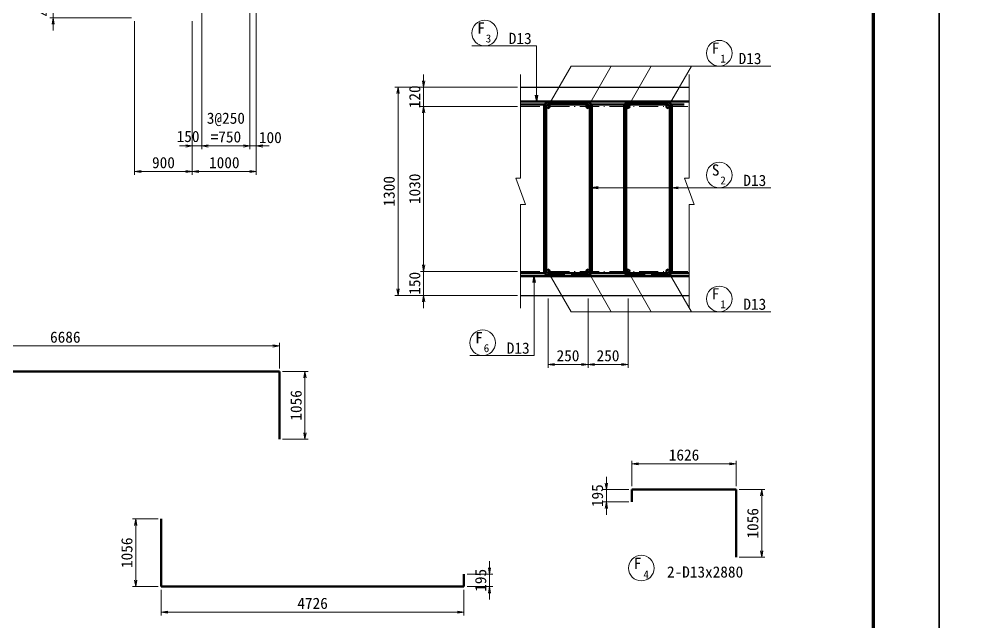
# Model space of a CAD drawing. Header units: millimetres. Extents: x 169470 to 758170, y -17820 to 11880.
# Drawn here: x 449449 to 464332, y -7303 to 2110 of the extents above; entities that cross this region are included whole.
import ezdxf
from ezdxf.enums import TextEntityAlignment as Align

# ---------------------------------------------------------------- set-up
doc = ezdxf.new("R2010")
doc.units = ezdxf.units.MM
doc.header["$LTSCALE"] = 50
doc.header["$PDSIZE"] = 300
doc.linetypes.add('CONTINU', pattern=[0])
doc.linetypes.add('SXF_一点短鎖線', pattern=[9.25, 6, -1.5, 0.25, -1.5])
doc.layers.get('Defpoints').update_dxf_attribs({"color": 151})
for name, color, linetype, lineweight in [('D-BMK', 2, 'SXF_一点短鎖線', 13), ('D-STR', 1, 'Continuous', 25), ('D-STR-DIM', 7, 'Continuous', 13), ('D-STR-HTXT', 7, 'Continuous', 13), ('D-STR-STR1', 2, 'Continuous', 50), ('D-STR-STR2', 6, 'Continuous', 50), ('D-STR-STR3', 4, 'Continuous', 50), ('D-STR-TXT', 7, 'Continuous', 13), ('D-TTL', 2, 'Continuous', 140)]:
    doc.layers.add(name, color=color, linetype=linetype, lineweight=lineweight)
doc.styles.add('YOKO_GOTHIC', font='MS Gothic.ttf')
doc.dimstyles.new('S50', dxfattribs={"dimscale": 50, "dimtxt": 3.5, "dimasz": 2, "dimexe": 1, "dimexo": 1, "dimgap": 1, "dimtad": 1, "dimdec": 0, "dimzin": 1, "dimdsep": 46, "dimtxsty": 'YOKO_GOTHIC', "dimblk": 'OPEN', "dimcen": 0, "dimclrd": 256, "dimclre": 256, "dimclrt": 256, "dimaunit": 1, "dimadec": 3, "dimazin": 0, "dimtfac": 1, "dimtdec": 0, "dimtix": 1, "dimtmove": 2, "dimatfit": 3, "dimldrblk": 'OPEN', "dimfxl": 1, "dimlwd": -1, "dimlwe": -1, "dimarcsym": 2})
doc.dimstyles.new('S50-20', dxfattribs={"dimscale": 50, "dimtxt": 3.5, "dimasz": 2, "dimexe": 1, "dimexo": 1, "dimgap": 1, "dimtad": 1, "dimdec": 0, "dimlfac": 0.4, "dimzin": 1, "dimdsep": 46, "dimtxsty": 'YOKO_GOTHIC', "dimblk": 'OPEN', "dimcen": 0, "dimclrd": 256, "dimclre": 256, "dimclrt": 256, "dimaunit": 1, "dimadec": 3, "dimazin": 0, "dimtfac": 1, "dimtdec": 0, "dimtix": 1, "dimtmove": 2, "dimatfit": 3, "dimldrblk": 'OPEN', "dimfxl": 1, "dimlwd": -1, "dimlwe": -1, "dimarcsym": 0})

# ---------------------------------------------------------------- blocks, each defined once
blk = doc.blocks.new('_Open')
at = {"color": 0, "linetype": 'ByBlock', "lineweight": -2}
for p, q in [((-1, 0.17), (0, 0)), ((-1, -0.17), (0, 0)), ((0, 0), (-1, 0))]:
    blk.add_line(p, q, dxfattribs=at)
blk = doc.blocks.new('*D3089')
at = {"layer": 'D-STR-DIM', "transparency": 16777216}
for p, q in [((449981, 2629), (449981, 2729)), ((451205, 2529), (449931, 2529)), ((449981, 2129), (449981, 2529)), ((451205, 2129), (449931, 2129)), ((449981, 2029), (449981, 1929))]:
    blk.add_line(p, q, dxfattribs=at)
at = {"layer": 'Defpoints', "color": 0, "transparency": 16777216}
for p in [(449981, 2529), (451255, 2529), (451255, 2129)]:
    blk.add_point(p, dxfattribs=at)
at = {"layer": 'D-STR-DIM', "transparency": 16777216, "xscale": 100, "yscale": 100, "zscale": 100}
for p, rotation in [((449981, 2529), 270), ((449981, 2129), 90)]:
    blk.add_blockref('_Open', p, dxfattribs=dict(at, rotation=rotation))
at = {"layer": 'D-STR-DIM', "transparency": 16777216, "insert": (449844, 2329), "char_height": 175, "attachment_point": 5, "rotation": 90, "style": 'YOKO_GOTHIC'}
blk.add_mtext('400', dxfattribs=at)
blk = doc.blocks.new('*D3106')
at = {"layer": 'D-STR-DIM', "transparency": 16777216}
for p, q in [((451255, 2079), (451255, -321)), ((452155, 2079), (452155, -321)), ((451355, -271), (452055, -271))]:
    blk.add_line(p, q, dxfattribs=at)
at = {"layer": 'Defpoints', "color": 0, "transparency": 16777216}
for p in [(451255, 2129), (452155, 2129), (452155, -271)]:
    blk.add_point(p, dxfattribs=at)
at = {"layer": 'D-STR-DIM', "transparency": 16777216, "xscale": 100, "yscale": 100, "zscale": 100, "rotation": 180}
blk.add_blockref('_Open', (451255, -271), dxfattribs=at)
at = {"layer": 'D-STR-DIM', "transparency": 16777216, "xscale": 100, "yscale": 100, "zscale": 100}
blk.add_blockref('_Open', (452155, -271), dxfattribs=at)
at = {"layer": 'D-STR-DIM', "transparency": 16777216, "insert": (451705, -133), "char_height": 175, "attachment_point": 5, "style": 'YOKO_GOTHIC'}
blk.add_mtext('900', dxfattribs=at)
blk = doc.blocks.new('*D3107')
at = {"layer": 'D-STR-DIM', "transparency": 16777216}
for p, q in [((453155, 3679), (453155, -321)), ((452155, 2079), (452155, -321)), ((452255, -271), (453055, -271))]:
    blk.add_line(p, q, dxfattribs=at)
at = {"layer": 'Defpoints', "color": 0, "transparency": 16777216}
for p in [(453155, 3729), (452155, 2129), (453155, -271)]:
    blk.add_point(p, dxfattribs=at)
at = {"layer": 'D-STR-DIM', "transparency": 16777216, "xscale": 100, "yscale": 100, "zscale": 100, "rotation": 180}
blk.add_blockref('_Open', (452155, -271), dxfattribs=at)
at = {"layer": 'D-STR-DIM', "transparency": 16777216, "xscale": 100, "yscale": 100, "zscale": 100}
blk.add_blockref('_Open', (453155, -271), dxfattribs=at)
at = {"layer": 'D-STR-DIM', "transparency": 16777216, "insert": (452655, -133), "char_height": 175, "attachment_point": 5, "style": 'YOKO_GOTHIC'}
blk.add_mtext('1000', dxfattribs=at)
blk = doc.blocks.new('*D3108')
at = {"layer": 'D-STR-DIM', "transparency": 16777216}
for p, q in [((453055, 3679), (453055, 79)), ((453155, 3679), (453155, 79)), ((452955, 129), (452855, 129)), ((453155, 129), (453055, 129)), ((453255, 129), (453355, 129))]:
    blk.add_line(p, q, dxfattribs=at)
at = {"layer": 'Defpoints', "color": 0, "transparency": 16777216}
for p in [(453055, 3729), (453155, 3729), (453055, 129)]:
    blk.add_point(p, dxfattribs=at)
at = {"layer": 'D-STR-DIM', "transparency": 16777216, "xscale": 100, "yscale": 100, "zscale": 100}
blk.add_blockref('_Open', (453055, 129), dxfattribs=at)
at = {"layer": 'D-STR-DIM', "transparency": 16777216, "xscale": 100, "yscale": 100, "zscale": 100, "rotation": 180}
blk.add_blockref('_Open', (453155, 129), dxfattribs=at)
at = {"layer": 'D-STR-DIM', "transparency": 16777216, "insert": (453374, 259), "char_height": 175, "attachment_point": 5, "style": 'YOKO_GOTHIC'}
blk.add_mtext('100', dxfattribs=at)
blk = doc.blocks.new('*D3109')
at = {"layer": 'D-STR-DIM', "transparency": 16777216}
for p, q in [((452305, 3679), (452305, 79)), ((453055, 3679), (453055, 79)), ((452955, 129), (452405, 129))]:
    blk.add_line(p, q, dxfattribs=at)
at = {"layer": 'Defpoints', "color": 0, "transparency": 16777216}
for p in [(452305, 3729), (453055, 3729), (452305, 129)]:
    blk.add_point(p, dxfattribs=at)
at = {"layer": 'D-STR-DIM', "transparency": 16777216, "xscale": 100, "yscale": 100, "zscale": 100, "rotation": 180}
blk.add_blockref('_Open', (452305, 129), dxfattribs=at)
at = {"layer": 'D-STR-DIM', "transparency": 16777216, "xscale": 100, "yscale": 100, "zscale": 100}
blk.add_blockref('_Open', (453055, 129), dxfattribs=at)
at = {"layer": 'D-STR-DIM', "transparency": 16777216, "insert": (452680, 415), "char_height": 175, "attachment_point": 5, "style": 'YOKO_GOTHIC'}
blk.add_mtext('3@250\\P=750', dxfattribs=at)
blk = doc.blocks.new('*D3110')
at = {"layer": 'D-STR-DIM', "transparency": 16777216}
for p, q in [((452305, 3679), (452305, 79)), ((452155, 2079), (452155, 79)), ((452055, 129), (451955, 129)), ((452305, 129), (452155, 129)), ((452405, 129), (452505, 129))]:
    blk.add_line(p, q, dxfattribs=at)
at = {"layer": 'Defpoints', "color": 0, "transparency": 16777216}
for p in [(452305, 3729), (452155, 2129), (452155, 129)]:
    blk.add_point(p, dxfattribs=at)
at = {"layer": 'D-STR-DIM', "transparency": 16777216, "xscale": 100, "yscale": 100, "zscale": 100}
blk.add_blockref('_Open', (452155, 129), dxfattribs=at)
at = {"layer": 'D-STR-DIM', "transparency": 16777216, "xscale": 100, "yscale": 100, "zscale": 100, "rotation": 180}
blk.add_blockref('_Open', (452305, 129), dxfattribs=at)
at = {"layer": 'D-STR-DIM', "transparency": 16777216, "insert": (452089, 276), "char_height": 175, "attachment_point": 5, "style": 'YOKO_GOTHIC'}
blk.add_mtext('150', dxfattribs=at)
blk = doc.blocks.new('*D3113')
at = {"layer": 'D-STR-DIM', "transparency": 16777216}
for p, q in [((458336, -2254), (458336, -3334)), ((458961, -2254), (458961, -3334)), ((458436, -3284), (458861, -3284))]:
    blk.add_line(p, q, dxfattribs=at)
at = {"layer": 'Defpoints', "color": 0, "transparency": 16777216}
for p in [(458336, -2204), (458961, -2204), (458961, -3284)]:
    blk.add_point(p, dxfattribs=at)
at = {"layer": 'D-STR-DIM', "transparency": 16777216, "xscale": 100, "yscale": 100, "zscale": 100, "rotation": 180}
blk.add_blockref('_Open', (458336, -3284), dxfattribs=at)
at = {"layer": 'D-STR-DIM', "transparency": 16777216, "xscale": 100, "yscale": 100, "zscale": 100}
blk.add_blockref('_Open', (458961, -3284), dxfattribs=at)
at = {"layer": 'D-STR-DIM', "transparency": 16777216, "insert": (458648, -3147), "char_height": 175, "attachment_point": 5, "style": 'YOKO_GOTHIC'}
blk.add_mtext('250', dxfattribs=at)
blk = doc.blocks.new('*D3114')
at = {"layer": 'D-STR-DIM', "transparency": 16777216}
for p, q in [((457711, -2254), (457711, -3334)), ((458336, -2254), (458336, -3334)), ((457811, -3284), (458236, -3284))]:
    blk.add_line(p, q, dxfattribs=at)
at = {"layer": 'Defpoints', "color": 0, "transparency": 16777216}
for p in [(457711, -2204), (458336, -2204), (458336, -3284)]:
    blk.add_point(p, dxfattribs=at)
at = {"layer": 'D-STR-DIM', "transparency": 16777216, "xscale": 100, "yscale": 100, "zscale": 100, "rotation": 180}
blk.add_blockref('_Open', (457711, -3284), dxfattribs=at)
at = {"layer": 'D-STR-DIM', "transparency": 16777216, "xscale": 100, "yscale": 100, "zscale": 100}
blk.add_blockref('_Open', (458336, -3284), dxfattribs=at)
at = {"layer": 'D-STR-DIM', "transparency": 16777216, "insert": (458023, -3147), "char_height": 175, "attachment_point": 5, "style": 'YOKO_GOTHIC'}
blk.add_mtext('250', dxfattribs=at)
blk = doc.blocks.new('*D3126')
at = {"layer": 'D-STR-DIM', "transparency": 16777216}
for p, q in [((457232, 746), (455718, 746)), ((455768, -1729), (455768, 646)), ((457232, -1829), (455718, -1829))]:
    blk.add_line(p, q, dxfattribs=at)
at = {"layer": 'Defpoints', "color": 0, "transparency": 16777216}
for p in [(455768, 746), (457282, 746), (457282, -1829)]:
    blk.add_point(p, dxfattribs=at)
at = {"layer": 'D-STR-DIM', "transparency": 16777216, "xscale": 100, "yscale": 100, "zscale": 100}
for p, rotation in [((455768, 746), 90), ((455768, -1829), 270)]:
    blk.add_blockref('_Open', p, dxfattribs=dict(at, rotation=rotation))
at = {"layer": 'D-STR-DIM', "transparency": 16777216, "insert": (455630, -541), "char_height": 175, "attachment_point": 5, "rotation": 90, "style": 'YOKO_GOTHIC'}
blk.add_mtext('1030', dxfattribs=at)
blk = doc.blocks.new('*D3127')
at = {"layer": 'D-STR-DIM', "transparency": 16777216}
for p, q in [((455768, -1729), (455768, -1629)), ((457232, -1829), (455718, -1829)), ((455768, -2204), (455768, -1829)), ((457232, -2204), (455718, -2204)), ((455768, -2304), (455768, -2404))]:
    blk.add_line(p, q, dxfattribs=at)
at = {"layer": 'Defpoints', "color": 0, "transparency": 16777216}
for p in [(455768, -1829), (457282, -1829), (457282, -2204)]:
    blk.add_point(p, dxfattribs=at)
at = {"layer": 'D-STR-DIM', "transparency": 16777216, "xscale": 100, "yscale": 100, "zscale": 100}
for p, rotation in [((455768, -1829), 270), ((455768, -2204), 90)]:
    blk.add_blockref('_Open', p, dxfattribs=dict(at, rotation=rotation))
at = {"layer": 'D-STR-DIM', "transparency": 16777216, "insert": (455630, -2016), "char_height": 175, "attachment_point": 5, "rotation": 90, "style": 'YOKO_GOTHIC'}
blk.add_mtext('150', dxfattribs=at)
blk = doc.blocks.new('*D3128')
at = {"layer": 'D-STR-DIM', "transparency": 16777216}
for p, q in [((455768, 1146), (455768, 1246)), ((457232, 1046), (455718, 1046)), ((455768, 746), (455768, 1046)), ((457232, 746), (455718, 746)), ((455768, 646), (455768, 546))]:
    blk.add_line(p, q, dxfattribs=at)
at = {"layer": 'Defpoints', "color": 0, "transparency": 16777216}
for p in [(455768, 1046), (457282, 1046), (457282, 746)]:
    blk.add_point(p, dxfattribs=at)
at = {"layer": 'D-STR-DIM', "transparency": 16777216, "xscale": 100, "yscale": 100, "zscale": 100}
for p, rotation in [((455768, 1046), 270), ((455768, 746), 90)]:
    blk.add_blockref('_Open', p, dxfattribs=dict(at, rotation=rotation))
at = {"layer": 'D-STR-DIM', "transparency": 16777216, "insert": (455630, 896), "char_height": 175, "attachment_point": 5, "rotation": 90, "style": 'YOKO_GOTHIC'}
blk.add_mtext('120', dxfattribs=at)
blk = doc.blocks.new('*D3129')
at = {"layer": 'D-STR-DIM', "transparency": 16777216}
for p, q in [((457232, 1046), (455318, 1046)), ((455368, -2104), (455368, 946)), ((457232, -2204), (455318, -2204))]:
    blk.add_line(p, q, dxfattribs=at)
at = {"layer": 'Defpoints', "color": 0, "transparency": 16777216}
for p in [(455368, 1046), (457282, 1046), (457282, -2204)]:
    blk.add_point(p, dxfattribs=at)
at = {"layer": 'D-STR-DIM', "transparency": 16777216, "xscale": 100, "yscale": 100, "zscale": 100}
for p, rotation in [((455368, 1046), 90), ((455368, -2204), 270)]:
    blk.add_blockref('_Open', p, dxfattribs=dict(at, rotation=rotation))
at = {"layer": 'D-STR-DIM', "transparency": 16777216, "insert": (455230, -579), "char_height": 175, "attachment_point": 5, "rotation": 90, "style": 'YOKO_GOTHIC'}
blk.add_mtext('1300', dxfattribs=at)
blk = doc.blocks.new('*D3181')
at = {"layer": 'D-STR-DIM', "transparency": 16777216}
for p, q in [((446829, -3344), (446829, -2944)), ((453515, -3344), (453515, -2944)), ((446929, -2994), (453415, -2994))]:
    blk.add_line(p, q, dxfattribs=at)
at = {"layer": 'Defpoints', "color": 0, "transparency": 16777216}
for p in [(453515, -2994), (446829, -3394), (453515, -3394)]:
    blk.add_point(p, dxfattribs=at)
at = {"layer": 'D-STR-DIM', "transparency": 16777216, "xscale": 100, "yscale": 100, "zscale": 100, "rotation": 180}
blk.add_blockref('_Open', (446829, -2994), dxfattribs=at)
at = {"layer": 'D-STR-DIM', "transparency": 16777216, "xscale": 100, "yscale": 100, "zscale": 100}
blk.add_blockref('_Open', (453515, -2994), dxfattribs=at)
at = {"layer": 'D-STR-DIM', "transparency": 16777216, "insert": (450172, -2857), "char_height": 175, "attachment_point": 5, "style": 'YOKO_GOTHIC'}
blk.add_mtext('6686', dxfattribs=at)
blk = doc.blocks.new('*D3182')
at = {"layer": 'D-STR-DIM', "transparency": 16777216}
for p, q in [((459022, -5185), (459022, -4785)), ((459122, -4835), (460548, -4835)), ((460648, -5185), (460648, -4785))]:
    blk.add_line(p, q, dxfattribs=at)
at = {"layer": 'Defpoints', "color": 0, "transparency": 16777216}
for p in [(460648, -4835), (459022, -5235), (460648, -5235)]:
    blk.add_point(p, dxfattribs=at)
at = {"layer": 'D-STR-DIM', "transparency": 16777216, "xscale": 100, "yscale": 100, "zscale": 100, "rotation": 180}
blk.add_blockref('_Open', (459022, -4835), dxfattribs=at)
at = {"layer": 'D-STR-DIM', "transparency": 16777216, "xscale": 100, "yscale": 100, "zscale": 100}
blk.add_blockref('_Open', (460648, -4835), dxfattribs=at)
at = {"layer": 'D-STR-DIM', "transparency": 16777216, "insert": (459835, -4697), "char_height": 175, "attachment_point": 5, "style": 'YOKO_GOTHIC'}
blk.add_mtext('1626', dxfattribs=at)
blk = doc.blocks.new('*D3186')
at = {"layer": 'D-STR-DIM', "transparency": 16777216}
for p, q in [((451671, -6801), (451671, -7201)), ((456397, -6801), (456397, -7201)), ((451771, -7151), (456297, -7151))]:
    blk.add_line(p, q, dxfattribs=at)
at = {"layer": 'Defpoints', "color": 0, "transparency": 16777216}
for p in [(451671, -6751), (456397, -6751), (456397, -7151)]:
    blk.add_point(p, dxfattribs=at)
at = {"layer": 'D-STR-DIM', "transparency": 16777216, "xscale": 100, "yscale": 100, "zscale": 100, "rotation": 180}
blk.add_blockref('_Open', (451671, -7151), dxfattribs=at)
at = {"layer": 'D-STR-DIM', "transparency": 16777216, "xscale": 100, "yscale": 100, "zscale": 100}
blk.add_blockref('_Open', (456397, -7151), dxfattribs=at)
at = {"layer": 'D-STR-DIM', "transparency": 16777216, "insert": (454034, -7013), "char_height": 175, "attachment_point": 5, "style": 'YOKO_GOTHIC'}
blk.add_mtext('4726', dxfattribs=at)
blk = doc.blocks.new('*D3194')
at = {"layer": 'D-STR-DIM', "transparency": 16777216}
for p, q in [((458622, -5135), (458622, -5035)), ((458972, -5235), (458572, -5235)), ((458622, -5430), (458622, -5235)), ((458972, -5430), (458572, -5430)), ((458622, -5530), (458622, -5630))]:
    blk.add_line(p, q, dxfattribs=at)
at = {"layer": 'Defpoints', "color": 0, "transparency": 16777216}
for p in [(458622, -5235), (459022, -5235), (459022, -5430)]:
    blk.add_point(p, dxfattribs=at)
at = {"layer": 'D-STR-DIM', "transparency": 16777216, "xscale": 100, "yscale": 100, "zscale": 100}
for p, rotation in [((458622, -5235), 270), ((458622, -5430), 90)]:
    blk.add_blockref('_Open', p, dxfattribs=dict(at, rotation=rotation))
at = {"layer": 'D-STR-DIM', "transparency": 16777216, "insert": (458484, -5332), "char_height": 175, "attachment_point": 5, "rotation": 90, "style": 'YOKO_GOTHIC'}
blk.add_mtext('195', dxfattribs=at)
blk = doc.blocks.new('*D3198')
at = {"layer": 'D-STR-DIM', "transparency": 16777216}
for p, q in [((451621, -5695), (451221, -5695)), ((451271, -6651), (451271, -5795)), ((451621, -6751), (451221, -6751))]:
    blk.add_line(p, q, dxfattribs=at)
at = {"layer": 'Defpoints', "color": 0, "transparency": 16777216}
for p in [(451271, -5695), (451671, -5695), (451671, -6751)]:
    blk.add_point(p, dxfattribs=at)
at = {"layer": 'D-STR-DIM', "transparency": 16777216, "xscale": 100, "yscale": 100, "zscale": 100}
for p, rotation in [((451271, -5695), 90), ((451271, -6751), 270)]:
    blk.add_blockref('_Open', p, dxfattribs=dict(at, rotation=rotation))
at = {"layer": 'D-STR-DIM', "transparency": 16777216, "insert": (451134, -6223), "char_height": 175, "attachment_point": 5, "rotation": 90, "style": 'YOKO_GOTHIC'}
blk.add_mtext('1056', dxfattribs=at)
blk = doc.blocks.new('*D3203')
at = {"layer": 'D-STR-DIM', "transparency": 16777216}
for p, q in [((453565, -3394), (453965, -3394)), ((453915, -4350), (453915, -3494)), ((453565, -4450), (453965, -4450))]:
    blk.add_line(p, q, dxfattribs=at)
at = {"layer": 'Defpoints', "color": 0, "transparency": 16777216}
for p in [(453515, -3394), (453915, -3394), (453515, -4450)]:
    blk.add_point(p, dxfattribs=at)
at = {"layer": 'D-STR-DIM', "transparency": 16777216, "xscale": 100, "yscale": 100, "zscale": 100}
for p, rotation in [((453915, -3394), 90), ((453915, -4450), 270)]:
    blk.add_blockref('_Open', p, dxfattribs=dict(at, rotation=rotation))
at = {"layer": 'D-STR-DIM', "transparency": 16777216, "insert": (453777, -3922), "char_height": 175, "attachment_point": 5, "rotation": 90, "style": 'YOKO_GOTHIC'}
blk.add_mtext('1056', dxfattribs=at)
blk = doc.blocks.new('*D3204')
at = {"layer": 'D-STR-DIM', "transparency": 16777216}
for p, q in [((460698, -5235), (461098, -5235)), ((461048, -6191), (461048, -5335)), ((460698, -6291), (461098, -6291))]:
    blk.add_line(p, q, dxfattribs=at)
at = {"layer": 'Defpoints', "color": 0, "transparency": 16777216}
for p in [(460648, -5235), (461048, -5235), (460648, -6291)]:
    blk.add_point(p, dxfattribs=at)
at = {"layer": 'D-STR-DIM', "transparency": 16777216, "xscale": 100, "yscale": 100, "zscale": 100}
for p, rotation in [((461048, -5235), 90), ((461048, -6291), 270)]:
    blk.add_blockref('_Open', p, dxfattribs=dict(at, rotation=rotation))
at = {"layer": 'D-STR-DIM', "transparency": 16777216, "insert": (460910, -5763), "char_height": 175, "attachment_point": 5, "rotation": 90, "style": 'YOKO_GOTHIC'}
blk.add_mtext('1056', dxfattribs=at)
blk = doc.blocks.new('*D3208')
at = {"layer": 'D-STR-DIM', "transparency": 16777216}
for p, q in [((456797, -6456), (456797, -6356)), ((456447, -6556), (456847, -6556)), ((456797, -6751), (456797, -6556)), ((456447, -6751), (456847, -6751)), ((456797, -6851), (456797, -6951))]:
    blk.add_line(p, q, dxfattribs=at)
at = {"layer": 'Defpoints', "color": 0, "transparency": 16777216}
for p in [(456397, -6556), (456797, -6556), (456397, -6751)]:
    blk.add_point(p, dxfattribs=at)
at = {"layer": 'D-STR-DIM', "transparency": 16777216, "xscale": 100, "yscale": 100, "zscale": 100}
for p, rotation in [((456797, -6556), 270), ((456797, -6751), 90)]:
    blk.add_blockref('_Open', p, dxfattribs=dict(at, rotation=rotation))
at = {"layer": 'D-STR-DIM', "transparency": 16777216, "insert": (456660, -6653), "char_height": 175, "attachment_point": 5, "rotation": 90, "style": 'YOKO_GOTHIC'}
blk.add_mtext('195', dxfattribs=at)

msp = doc.modelspace()

# ---------------------------------------------------------------- linework, layer by layer
at = {"layer": 'D-BMK'}
for p, q in [((457282.44, 746.02), (459917.5, 746.02)), ((457282.44, -1828.98), (459917.5, -1828.98))]:
    msp.add_line(p, q, dxfattribs=at)
at = {"layer": 'D-STR'}
for p, q in [((457282.44, 1046.02), (459917.5, 1046.02)), ((457282.44, -2203.98), (459917.5, -2203.98))]:
    msp.add_line(p, q, dxfattribs=at)
at = {"layer": 'D-STR-HTXT'}
for p, q in [((456522, 1690), (457528.56, 1690)), ((457710.64, 746.02), (458074.67, 1376.53)), ((461192.08, 1376.53), (458074.67, 1376.53)), ((458335.62, 746.02), (458699.64, 1376.53)), ((458960.59, 746.02), (459324.62, 1376.53)), ((459585.57, 746.02), (459949.59, 1376.53)), ((460185.52, -526.57), (461192.08, -526.57)), ((457710.64, -1828.98), (458074.67, -2459.48)), ((458335.62, -1828.98), (458699.64, -2459.48)), ((458960.59, -1828.98), (459324.62, -2459.48)), ((459585.57, -1828.98), (459949.59, -2459.48)), ((461192.08, -2459.48), (458074.67, -2459.48)), ((456490.35, -3144.67), (457496.91, -3144.67))]:
    msp.add_line(p, q, dxfattribs=at)
for points in [[(457282.44, -2403.98), (457282.44, -785.97), (457357.44, -785.97), (457207.44, -371.98), (457282.44, -371.98), (457282.44, 1246.02)], [(459917.5, -2403.98), (459917.5, -785.97), (459992.5, -785.97), (459842.5, -371.98), (459917.5, -371.98), (459917.5, 1246.02)]]:
    msp.add_lwpolyline(points, dxfattribs=at)
for centre in [(456722, 1890), (460385.52, 1576.53), (460385.52, -326.57), (460385.52, -2259.48), (456690.35, -2944.67), (459168.65, -6462.37)]:
    msp.add_circle(centre, 200, dxfattribs=at)
at = {"layer": 'D-STR-STR1'}
for p, q in [((457282.44, 821.02), (459917.5, 821.02)), ((457282.44, 773.52), (457657.32, 773.52)), ((458389.04, 773.52), (458907.27, 773.52)), ((459638.99, 773.52), (459836.96, 773.52)), ((457282.44, -1856.48), (457657.32, -1856.48)), ((457282.44, -1903.97), (459917.5, -1903.97)), ((457960.53, -1856.48), (458085.63, -1856.48)), ((458389.04, -1856.48), (458907.27, -1856.48)), ((459210.48, -1856.48), (459335.58, -1856.48)), ((459638.99, -1856.48), (459917.5, -1856.48)), ((446828.67, -3394.3), (453514.67, -3394.3)), ((453514.67, -3394.3), (453514.67, -4450.3)), ((459021.61, -5429.76), (459021.61, -5234.76)), ((459021.61, -5234.76), (460647.61, -5234.76)), ((460647.61, -5234.76), (460647.61, -6290.76)), ((451671.09, -6750.56), (451671.09, -5694.56)), ((456397.09, -6750.56), (456397.09, -6555.56)), ((451671.09, -6750.56), (456397.09, -6750.56))]:
    msp.add_line(p, q, dxfattribs=at)
at = {"layer": 'D-STR-STR2'}
for centre in [(457710.64, 746.02), (458335.62, 746.02), (458960.59, 746.02), (459585.57, 746.02), (457710.64, -1828.98), (458335.62, -1828.98), (458960.59, -1828.98), (459585.57, -1828.98)]:
    msp.add_circle(centre, 27.5, dxfattribs=at)
at = {"layer": 'D-STR-STR3'}
for p, q in [((457650.64, -1828.98), (457650.64, 746.02)), ((457683.14, -1828.98), (457683.14, 746.02)), ((457710.54, 806.02), (458335.72, 806.02)), ((457710.54, 773.52), (458335.62, 773.52)), ((458363.12, -1828.98), (458363.12, 746.02)), ((458395.71, -1828.98), (458395.88, 746.02)), ((458900.59, -1828.98), (458900.59, 746.02)), ((458933.09, -1828.98), (458933.09, 746.02)), ((458960.49, 806.02), (459585.67, 806.02)), ((458960.49, 773.52), (459585.57, 773.52)), ((459613.07, -1828.98), (459613.07, 746.02)), ((459645.66, -1828.98), (459645.83, 746.02)), ((457710.64, -1856.48), (457960.53, -1856.48)), ((457710.64, -1888.97), (457960.53, -1888.97)), ((457960.53, -1888.97), (457960.53, -1856.48)), ((458085.63, -1856.48), (458335.62, -1856.48)), ((458085.63, -1888.97), (458085.63, -1856.48)), ((458085.63, -1888.97), (458335.67, -1888.97)), ((458960.59, -1856.48), (459210.48, -1856.48)), ((458960.59, -1888.97), (459210.48, -1888.97)), ((459210.48, -1888.97), (459210.48, -1856.48)), ((459335.58, -1888.97), (459335.58, -1856.48)), ((459335.58, -1856.48), (459585.57, -1856.48)), ((459335.58, -1888.97), (459585.62, -1888.97))]:
    msp.add_line(p, q, dxfattribs=at)
for centre, start, end in [((457710.64, 746.02), 90.00001, 180), ((458335.72, 746.02), 0, 90.00001), ((458960.59, 746.02), 90.00001, 180), ((459585.67, 746.02), 0, 90.00001), ((457710.64, -1828.98), 180, 270), ((458335.72, -1828.98), 270, 0), ((458960.59, -1828.98), 180, 270), ((459585.67, -1828.98), 270, 0)]:
    msp.add_arc(centre, 60, start, end, dxfattribs=at)
at = {"layer": 'D-TTL'}
msp.add_lwpolyline([(422794.53, 10780), (422794.53, -16720), (462794.53, -16720), (462794.53, 10780)], close=True, dxfattribs=at)
at = {"layer": 'Defpoints', "color": 1}
for points in [[(421769.53, 11880), (421769.53, -17820), (463819.53, -17820), (463819.53, 11880)], [(463819.53, 11880), (463819.53, -17820), (505869.53, -17820), (505869.53, 11880)]]:
    msp.add_lwpolyline(points, close=True, dxfattribs=at)

# ---------------------------------------------------------------- block references
at = {"layer": 'D-STR-HTXT', "xscale": 100, "yscale": 100, "zscale": 100, "rotation": 180}
msp.add_blockref('_Open', (459645.76, -526.53), dxfattribs=at)

# ---------------------------------------------------------------- texts
at = {"layer": 'D-STR-TXT', "style": 'YOKO_GOTHIC'}
for s, height, p in [('F', 175, (456665.72, 1881.68)), ('3', 125, (456781.38, 1743.88)), ('F', 175, (460329.24, 1568.22)), ('1', 125, (460444.9, 1430.41)), ('S', 175, (460329.24, -334.88)), ('2', 125, (460444.9, -472.69)), ('F', 175, (460329.24, -2267.8)), ('1', 125, (460444.9, -2405.6)), ('F', 175, (456634.07, -2952.98)), ('6', 125, (456749.74, -3090.79))]:
    msp.add_text(s, height=height, dxfattribs=at).set_placement(p, align=Align.CENTER)
for p in [(457098.52, 1720), (460688.14, 1406.53), (460762.04, -496.57), (460762.04, -2429.48), (457066.87, -3114.67)]:
    msp.add_text('D13', height=175, dxfattribs=at).set_placement(p)
for s, height, p in [('F ', 175, (459168.65, -6387.37)), ('4', 125, (459243.65, -6562.37))]:
    msp.add_text(s, height=height, dxfattribs=at).set_placement(p, align=Align.MIDDLE_CENTER)
msp.add_text('2-D13x2880', height=175, dxfattribs=at).set_placement((459568.65, -6662.37), align=Align.BOTTOM_LEFT)

# ---------------------------------------------------------------- dimensions: what is measured, and where the dimension line sits
at = {"layer": 'D-STR-DIM'}
for base, p1, p2, picture, middle in [((452155.39, 129.09), (452305.39, 3729.09), (452155.39, 2129.09), '*D3110', (452088.68, 276.09)), ((453055.39, 129.09), (453155.39, 3729.09), (453055.39, 3729.09), '*D3108', (453373.66, 258.59))]:
    dim = msp.add_linear_dim(base=base, p1=p1, p2=p2, angle=180, dimstyle='S50', dxfattribs=at)
    dim.commit()
    dim.dimension.update_dxf_attribs({"geometry": picture, "text_midpoint": middle, "dimtype": 160})
for base, p1, p2, dimstyle, picture, middle in [((453155.39, -270.91), (452155.39, 2129.09), (453155.39, 3729.09), 'S50', '*D3107', (452655.39, -133.41)), ((452155.39, -270.91), (451255.39, 2129.09), (452155.39, 2129.09), 'S50', '*D3106', (451705.39, -133.41)), ((458335.62, -3284.29), (457710.64, -2203.98), (458335.62, -2203.98), 'S50-20', '*D3114', (458023.13, -3146.79)), ((458960.69, -3284.29), (458335.62, -2203.98), (458960.69, -2203.98), 'S50-20', '*D3113', (458648.15, -3146.79)), ((453514.67, -2994.3), (446828.67, -3394.3), (453514.67, -3394.3), 'S50', '*D3181', (450171.67, -2856.8)), ((460647.61, -4834.76), (459021.61, -5234.76), (460647.61, -5234.76), 'S50', '*D3182', (459834.61, -4697.26)), ((456397.09, -7150.56), (451671.09, -6750.56), (456397.09, -6750.56), 'S50', '*D3186', (454034.09, -7013.06))]:
    dim = msp.add_linear_dim(base=base, p1=p1, p2=p2, dimstyle=dimstyle, dxfattribs=at)
    dim.commit()
    dim.dimension.update_dxf_attribs({"geometry": picture, "text_midpoint": middle})
dim = msp.add_linear_dim(base=(452305.39, 129.09), p1=(453055.39, 3729.09), p2=(452305.39, 3729.09), angle=180, text='3@250\\P=<>', dimstyle='S50', dxfattribs=at)
dim.commit()
dim.dimension.update_dxf_attribs({"geometry": '*D3109', "text_midpoint": (452680.39, 414.65)})
for base, p1, p2, dimstyle, picture, middle in [((449981.49, 2529.09), (451255.39, 2129.09), (451255.39, 2529.09), 'S50', '*D3089', (449843.99, 2329.09)), ((455767.97, 1046.02), (457282.44, 746.02), (457282.44, 1046.02), 'S50-20', '*D3128', (455630.47, 896.02)), ((455367.97, 1046.02), (457282.44, -2203.98), (457282.44, 1046.02), 'S50-20', '*D3129', (455230.47, -578.98)), ((455767.97, 746.02), (457282.44, -1828.98), (457282.44, 746.02), 'S50-20', '*D3126', (455630.47, -541.48)), ((455767.97, -1828.98), (457282.44, -2203.98), (457282.44, -1828.98), 'S50-20', '*D3127', (455630.47, -2016.48)), ((453914.67, -3394.3), (453514.67, -4450.3), (453514.67, -3394.3), 'S50', '*D3203', (453777.17, -3922.3)), ((458621.61, -5234.76), (459021.61, -5429.76), (459021.61, -5234.76), 'S50', '*D3194', (458484.11, -5332.26)), ((461047.61, -5234.76), (460647.61, -6290.76), (460647.61, -5234.76), 'S50', '*D3204', (460910.11, -5762.76)), ((451271.09, -5694.56), (451671.09, -6750.56), (451671.09, -5694.56), 'S50', '*D3198', (451133.59, -6222.56)), ((456797.09, -6555.56), (456397.09, -6750.56), (456397.09, -6555.56), 'S50', '*D3208', (456659.59, -6653.06))]:
    dim = msp.add_linear_dim(base=base, p1=p1, p2=p2, angle=90, dimstyle=dimstyle, dxfattribs=at)
    dim.commit()
    dim.dimension.update_dxf_attribs({"geometry": picture, "text_midpoint": middle})

# ---------------------------------------------------------------- leaders
at = {"layer": 'D-STR-HTXT', "linetype": 'CONTINU'}
for points in [[(457528.56, 821.07), (457528.56, 1690)], [(458395.78, -526.43), (460185.52, -526.57)], [(457496.91, -1903.97), (457496.91, -3144.67)]]:
    msp.add_leader(points, dimstyle='S50', dxfattribs=at)

doc.saveas('drawing.dxf')
